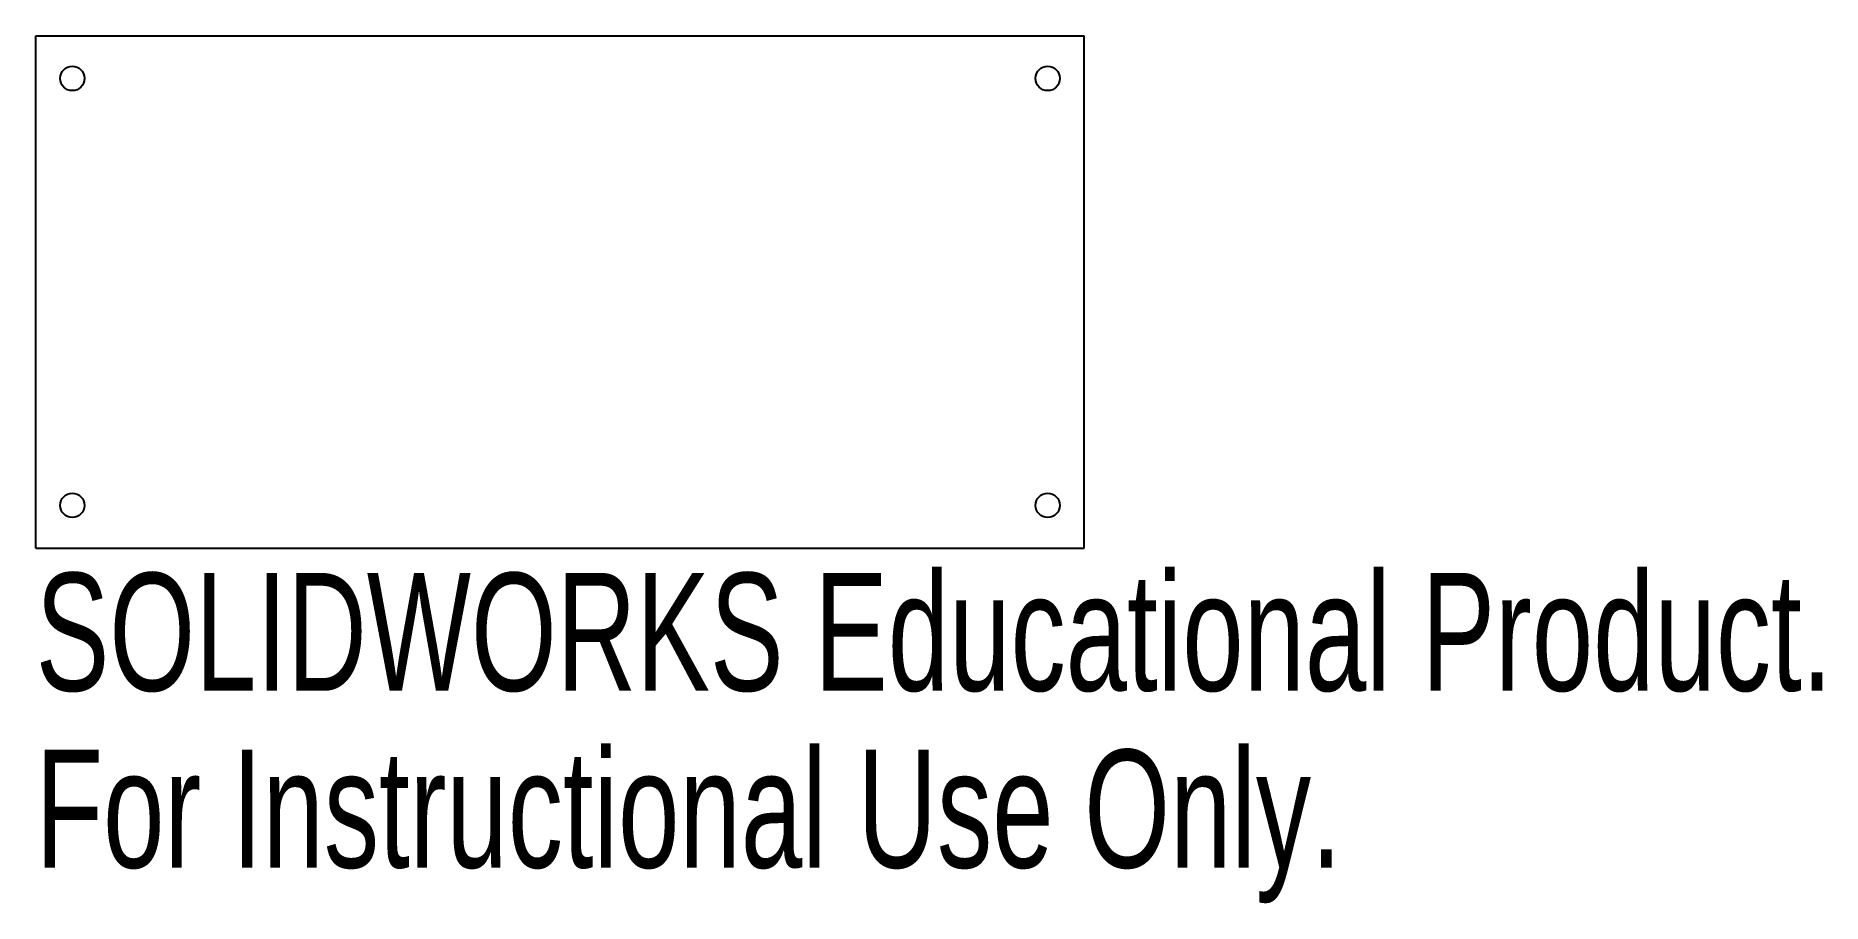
# Model space of a CAD drawing. Header units: millimetres. Extents: x -21.5 to 51.8, y -25.1 to 10.5.
import ezdxf

# ---------------------------------------------------------------- set-up
doc = ezdxf.new("R2010")
doc.units = ezdxf.units.MM
doc.styles.add('SLDTEXTSTYLE0', font='TXT', dxfattribs={"width": 0.7})

msp = doc.modelspace()

# ---------------------------------------------------------------- linework, layer by layer
at = {"color": 7, "linetype": 'Continuous'}
for p, q in [((-21.5, -10.5), (-21.5, 10.5)), ((-21.5, 10.5), (21.5, 10.5)), ((21.5, -10.5), (21.5, 10.5)), ((-21.5, -10.5), (21.5, -10.5))]:
    msp.add_line(p, q, dxfattribs=at)
for centre in [(-20, 8.75), (20, 8.75), (-20, -8.75), (20, -8.75)]:
    msp.add_circle(centre, 0.5, dxfattribs=at)

# ---------------------------------------------------------------- texts
at = {"color": 7, "linetype": 'Continuous', "char_height": 4.83362, "attachment_point": 1, "style": 'SLDTEXTSTYLE0'}
for s, insert in [('SOLIDWORKS Educational Product.', (-21.5, -11.52)), ('For Instructional Use Only.', (-21.5, -18.77))]:
    msp.add_mtext(s, dxfattribs=dict(at, insert=insert))

doc.saveas('drawing.dxf')
